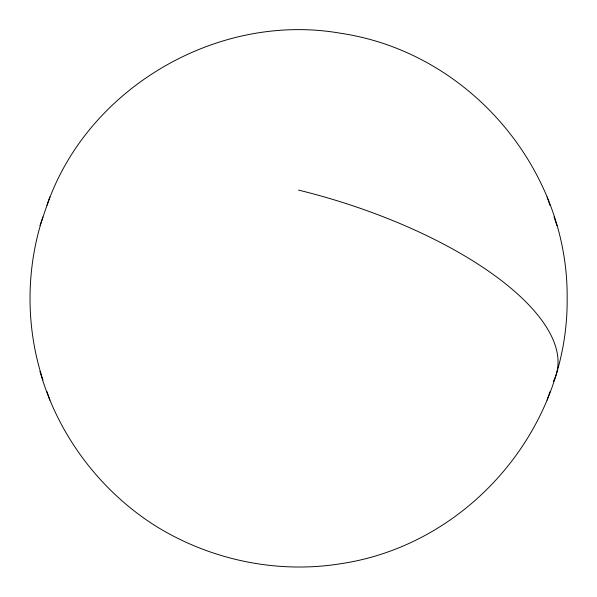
<?xml version="1.0" encoding="UTF-8"?>
<svg xmlns="http://www.w3.org/2000/svg" width="597" height="597" viewBox="0 0 597 597"><rect width="100%" height="100%" fill="white"/><g stroke="black" fill="none" stroke-linecap="round" stroke-linejoin="round"><path stroke-width="0.9" d="M42.947 217.024C25.723 269.426 25.723 327.574 42.947 379.976M47.014 205.301C87.587 87.602 218.33 11.671 340.783 33.29C468.861 52.312 568.434 168.914 567.15 298.5C568.434 428.086 468.861 544.688 340.783 563.71C276.381 574.142 208.741 559.598 153.705 524.785C98.968 489.436 57.618 434.138 39.992 371.327M547.113 400.117L549.986 391.699M39.992 225.673L49.887 196.883M547.113 196.883L549.986 205.301M554.053 217.024L557.008 225.673M47.014 391.699L49.887 400.117M298.5 190.085A268.65 104.721 16.3 0 1 553.307 381.483"/></g></svg>
